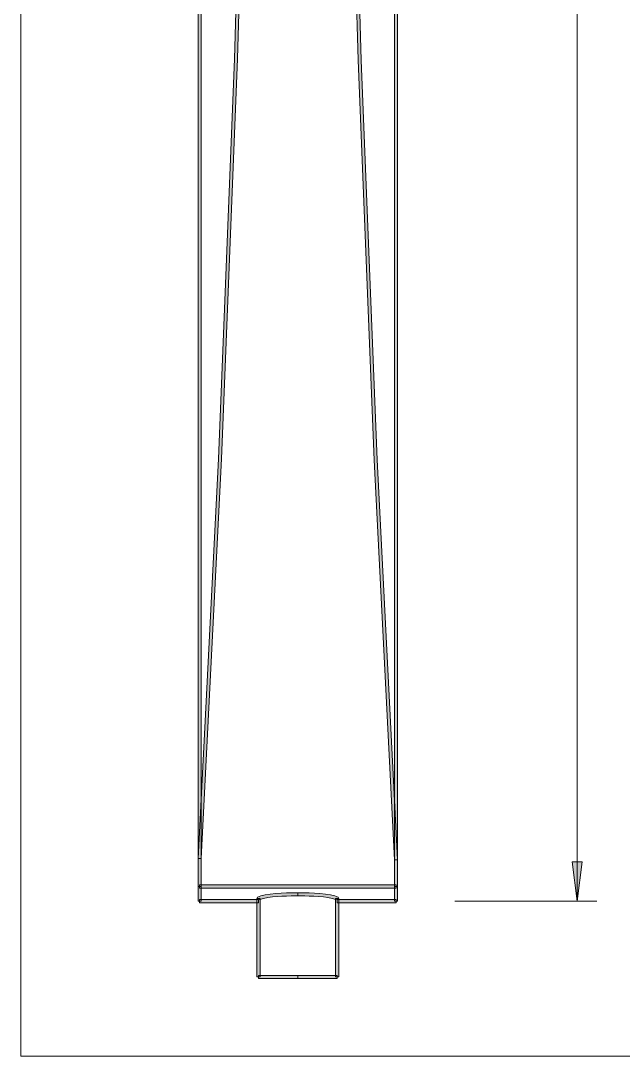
# Model space of a CAD drawing. Header units: inches. Extents: x -1525 to 612, y 0 to 1008.
# Drawn here: x -632 to -494, y 0 to 237.4 of the extents above; entities that cross this region are included whole.
import ezdxf

# ---------------------------------------------------------------- set-up
doc = ezdxf.new("R2010")
doc.units = ezdxf.units.IN
doc.header["$MEASUREMENT"] = 0
doc.layers.add('Layer 1', color=7, linetype='Continuous', lineweight=0)

# ---------------------------------------------------------------- blocks, each defined once
blk = doc.blocks.new('Block_2')
at = {"layer": 'Layer 1', "true_color": 0x000000, "transparency": 33554687}
h = blk.add_hatch(color=18, dxfattribs=at)
h.dxf.hatch_style = 2
h.paths.add_polyline_path([(-591.38, 45.36), (-590.66, 45.36), (-590.66, 962.64), (-591.38, 962.64)])
h = blk.add_hatch(color=18, dxfattribs=at)
h.dxf.hatch_style = 2
h.paths.add_polyline_path([(-590.66, 962.64), (-591.38, 962.64), (-586.7, 871.02), (-583.04, 779.28), (-580.4, 687.54), (-578.84, 595.8), (-578.36, 504), (-578.84, 412.2), (-580.4, 320.46), (-583.04, 228.72), (-586.7, 136.98), (-591.38, 45.36), (-590.66, 45.36), (-585.98, 136.98), (-582.32, 228.66), (-579.68, 320.4), (-578.12, 412.2), (-577.64, 504), (-578.12, 595.8), (-579.68, 687.6), (-582.32, 779.34), (-585.98, 871.02), (-590.66, 962.64)])
h = blk.add_hatch(color=18, dxfattribs=at)
h.dxf.hatch_style = 2
h.paths.add_polyline_path([(-546.38, 45.06), (-545.66, 45.12), (-550.34, 136.74), (-554, 228.42), (-556.64, 320.16), (-558.2, 411.96), (-558.68, 503.7), (-558.2, 595.5), (-556.64, 687.3), (-554, 779.04), (-550.34, 870.72), (-545.66, 962.34), (-546.38, 962.4), (-551.06, 870.72), (-554.72, 779.04), (-557.36, 687.3), (-558.92, 595.5), (-559.4, 503.7), (-558.92, 411.9), (-557.36, 320.16), (-554.72, 228.42), (-551.06, 136.68), (-546.38, 45.06)])
h = blk.add_hatch(color=18, dxfattribs=at)
h.dxf.hatch_style = 2
h.paths.add_polyline_path([(-546.38, 45.06), (-545.66, 45.06), (-545.66, 962.34), (-546.38, 962.34)])
h = blk.add_hatch(color=18, dxfattribs=at)
h.dxf.hatch_style = 2
h.paths.add_polyline_path([(-591.38, 38.94), (-590.66, 38.94), (-590.66, 45.36), (-591.38, 45.36)])
h = blk.add_hatch(color=18, dxfattribs=at)
h.dxf.hatch_style = 2
h.paths.add_polyline_path([(-546.38, 38.94), (-545.66, 38.94), (-545.66, 45.06), (-546.38, 45.06)])
blk.add_hatch(color=18, dxfattribs=at).paths.add_polyline_path([(-504.5, 44.58), (-504.5, 35.58), (-503.36, 44.58), (-505.7, 44.58), (-504.5, 35.58), (-504.5, 44.58)])
h = blk.add_hatch(color=18, dxfattribs=at)
h.dxf.hatch_style = 2
h.paths.add_polyline_path([(-591.38, 35.58), (-590.66, 35.58), (-590.66, 38.94), (-591.38, 38.94)])
h = blk.add_hatch(color=18, dxfattribs=at)
h.dxf.hatch_style = 2
h.paths.add_polyline_path([(-591.02, 38.58), (-546.02, 38.58), (-546.02, 39.3), (-591.02, 39.3)])
h = blk.add_hatch(color=18, dxfattribs=at)
h.dxf.hatch_style = 2
h.paths.add_polyline_path([(-546.38, 35.58), (-545.66, 35.58), (-545.66, 38.94), (-546.38, 38.94)])
h = blk.add_hatch(color=18, dxfattribs=at)
h.dxf.hatch_style = 2
h.paths.add_polyline_path([(-591.02, 35.22), (-577.52, 35.22), (-577.52, 35.94), (-591.02, 35.94)])
h = blk.add_hatch(color=18, dxfattribs=at)
h.dxf.hatch_style = 2
h.paths.add_polyline_path([(-577.88, 18.18), (-577.16, 18.18), (-577.16, 36.18), (-577.88, 36.18)])
h = blk.add_hatch(color=18, dxfattribs=at)
h.dxf.hatch_style = 2
edge = h.paths.add_edge_path()
edge.add_spline(control_points=[(-577.82, 36.3), (-577.82, 36.3), (-577.16, 36), (-577.16, 36), (-577.16, 36), (-577.16, 36.06), (-577.16, 36.06), (-577.16, 36.06), (-577.46, 36.24), (-577.46, 36.24), (-577.46, 36.24), (-577.28, 35.94), (-577.28, 35.94), (-577.28, 35.94), (-577.22, 35.94), (-577.22, 35.94), (-575.12, 36.71), (-571.43, 36.72), (-569.18, 36.78), (-569.18, 36.78), (-568.52, 36.78), (-568.52, 36.78), (-568.52, 36.78), (-568.52, 37.5), (-568.52, 37.5), (-568.52, 37.5), (-569.24, 37.5), (-569.24, 37.5), (-571.03, 37.48), (-576.18, 37.33), (-577.76, 36.48), (-577.76, 36.48), (-577.82, 36.3), (-577.82, 36.3)], knot_values=[0, 0, 0, 0, 1, 1, 1, 2, 2, 2, 3, 3, 3, 4, 4, 4, 5, 5, 5, 6, 6, 6, 7, 7, 7, 8, 8, 8, 9, 9, 9, 10, 10, 10, 11, 11, 11, 11], degree=3, periodic=0)
edge.add_line((-577.82, 36.3), (-577.82, 36.3))
h = blk.add_hatch(color=18, dxfattribs=at)
h.dxf.hatch_style = 2
edge = h.paths.add_edge_path()
edge.add_spline(control_points=[(-568.52, 37.5), (-568.52, 37.5), (-568.52, 36.78), (-568.52, 36.78), (-568.52, 36.78), (-567.8, 36.78), (-567.8, 36.78), (-565.61, 36.72), (-561.86, 36.7), (-559.82, 35.94), (-559.82, 35.94), (-559.76, 35.94), (-559.76, 35.94), (-559.76, 35.94), (-559.58, 36.24), (-559.58, 36.24), (-559.58, 36.24), (-559.88, 36.06), (-559.88, 36.06), (-559.88, 36.06), (-559.82, 36), (-559.82, 36), (-559.82, 36), (-559.22, 36.3), (-559.22, 36.3), (-559.22, 36.3), (-559.28, 36.48), (-559.28, 36.48), (-560.86, 37.33), (-566.01, 37.48), (-567.8, 37.5), (-567.8, 37.5), (-568.52, 37.5), (-568.52, 37.5)], knot_values=[0, 0, 0, 0, 1, 1, 1, 2, 2, 2, 3, 3, 3, 4, 4, 4, 5, 5, 5, 6, 6, 6, 7, 7, 7, 8, 8, 8, 9, 9, 9, 10, 10, 10, 11, 11, 11, 11], degree=3, periodic=0)
edge.add_line((-568.52, 37.5), (-568.52, 37.5))
h = blk.add_hatch(color=18, dxfattribs=at)
h.dxf.hatch_style = 2
h.paths.add_polyline_path([(-559.88, 18.18), (-559.16, 18.18), (-559.16, 36.18), (-559.88, 36.18)])
h = blk.add_hatch(color=18, dxfattribs=at)
h.dxf.hatch_style = 2
h.paths.add_polyline_path([(-559.52, 35.22), (-546.02, 35.22), (-546.02, 35.94), (-559.52, 35.94)])
h = blk.add_hatch(color=18, dxfattribs=at)
h.dxf.hatch_style = 2
h.paths.add_polyline_path([(-577.52, 17.82), (-568.52, 17.82), (-568.52, 18.54), (-577.52, 18.54)])
h = blk.add_hatch(color=18, dxfattribs=at)
h.dxf.hatch_style = 2
h.paths.add_polyline_path([(-568.52, 17.82), (-559.52, 17.82), (-559.52, 18.54), (-568.52, 18.54)])
at = {"layer": 'Layer 1', "color": 18, "lineweight": 9, "true_color": 0x000000}
for p, q in [((-504.5, 44.58), (-504.5, 471.06)), ((-532.58, 35.58), (-500, 35.58))]:
    blk.add_line(p, q, dxfattribs=at)
at = {"layer": 'Layer 1'}
for points in [[(-632, 1008), (-20, 1008), (-20, 0), (-632, 0)], [(-591.38, 45.36), (-590.66, 45.36), (-590.66, 962.64), (-591.38, 962.64)], [(-546.38, 45.06), (-545.66, 45.06), (-545.66, 962.34), (-546.38, 962.34)], [(-591.38, 38.94), (-590.66, 38.94), (-590.66, 45.36), (-591.38, 45.36)], [(-546.38, 38.94), (-545.66, 38.94), (-545.66, 45.06), (-546.38, 45.06)], [(-591.38, 35.58), (-590.66, 35.58), (-590.66, 38.94), (-591.38, 38.94)], [(-591.02, 38.58), (-546.02, 38.58), (-546.02, 39.3), (-591.02, 39.3)], [(-546.38, 35.58), (-545.66, 35.58), (-545.66, 38.94), (-546.38, 38.94)], [(-591.02, 35.22), (-577.52, 35.22), (-577.52, 35.94), (-591.02, 35.94)], [(-577.88, 18.18), (-577.16, 18.18), (-577.16, 36.18), (-577.88, 36.18)], [(-559.88, 18.18), (-559.16, 18.18), (-559.16, 36.18), (-559.88, 36.18)], [(-559.52, 35.22), (-546.02, 35.22), (-546.02, 35.94), (-559.52, 35.94)], [(-577.52, 17.82), (-568.52, 17.82), (-568.52, 18.54), (-577.52, 18.54)], [(-568.52, 17.82), (-559.52, 17.82), (-559.52, 18.54), (-568.52, 18.54)]]:
    blk.add_lwpolyline(points, close=True, dxfattribs=at)
at = {"layer": 'Layer 1', "color": 18, "lineweight": 9, "true_color": 0x000000}
for points in [[(-591.38, 45.36), (-590.66, 45.36), (-590.66, 962.64), (-591.38, 962.64)], [(-545.66, 962.34), (-546.38, 962.34), (-546.38, 45.06), (-545.66, 45.06)], [(-591.38, 38.94), (-590.66, 38.94), (-590.66, 45.36), (-591.38, 45.36)], [(-545.66, 45.06), (-546.38, 45.06), (-546.38, 38.94), (-545.66, 38.94)], [(-590.66, 38.94), (-591.38, 38.94), (-591.38, 35.58), (-590.66, 35.58)], [(-546.02, 39.3), (-591.02, 39.3), (-591.02, 38.58), (-546.02, 38.58)], [(-546.38, 35.58), (-545.66, 35.58), (-545.66, 38.94), (-546.38, 38.94)], [(-591.02, 35.22), (-577.52, 35.22), (-577.52, 35.94), (-591.02, 35.94)], [(-577.16, 36.18), (-577.88, 36.18), (-577.88, 18.18), (-577.16, 18.18)], [(-559.16, 36.18), (-559.88, 36.18), (-559.88, 18.18), (-559.16, 18.18)], [(-559.52, 35.22), (-546.02, 35.22), (-546.02, 35.94), (-559.52, 35.94)], [(-568.52, 18.54), (-577.52, 18.54), (-577.52, 17.82), (-568.52, 17.82)], [(-559.52, 18.54), (-568.52, 18.54), (-568.52, 17.82), (-559.52, 17.82)]]:
    blk.add_lwpolyline(points, close=True, dxfattribs=at)
at = {"layer": 'Layer 1'}
for points in [[(-590.66, 962.64), (-591.38, 962.64), (-586.7, 871.02), (-583.04, 779.28), (-580.4, 687.54), (-578.84, 595.8), (-578.36, 504), (-578.84, 412.2), (-580.4, 320.46), (-583.04, 228.72), (-586.7, 136.98), (-591.38, 45.36), (-590.66, 45.36), (-585.98, 136.98), (-582.32, 228.66), (-579.68, 320.4), (-578.12, 412.2), (-577.64, 504), (-578.12, 595.8), (-579.68, 687.6), (-582.32, 779.34), (-585.98, 871.02), (-590.66, 962.64)], [(-546.38, 45.06), (-545.66, 45.12), (-550.34, 136.74), (-554, 228.42), (-556.64, 320.16), (-558.2, 411.96), (-558.68, 503.7), (-558.2, 595.5), (-556.64, 687.3), (-554, 779.04), (-550.34, 870.72), (-545.66, 962.34), (-546.38, 962.4), (-551.06, 870.72), (-554.72, 779.04), (-557.36, 687.3), (-558.92, 595.5), (-559.4, 503.7), (-558.92, 411.9), (-557.36, 320.16), (-554.72, 228.42), (-551.06, 136.68), (-546.38, 45.06)], [(-504.5, 44.58), (-504.5, 35.58), (-503.36, 44.58), (-505.7, 44.58), (-504.5, 35.58), (-504.5, 44.58)]]:
    blk.add_lwpolyline(points, dxfattribs=at)
at = {"layer": 'Layer 1', "color": 18, "lineweight": 9, "true_color": 0x000000}
for points in [[(-590.66, 962.64), (-591.38, 962.64), (-586.7, 871.02), (-583.04, 779.28), (-580.4, 687.54), (-578.84, 595.8), (-578.36, 504), (-578.84, 412.2), (-580.4, 320.46), (-583.04, 228.72), (-586.7, 136.98), (-591.38, 45.36), (-590.66, 45.36), (-585.98, 136.98), (-582.32, 228.66), (-579.68, 320.4), (-578.12, 412.2), (-577.64, 504), (-578.12, 595.8), (-579.68, 687.6), (-582.32, 779.34), (-585.98, 871.02), (-590.66, 962.64)], [(-546.38, 45.06), (-545.66, 45.12), (-550.34, 136.74), (-554, 228.42), (-556.64, 320.16), (-558.2, 411.96), (-558.68, 503.7), (-558.2, 595.5), (-556.64, 687.3), (-554, 779.04), (-550.34, 870.72), (-545.66, 962.34), (-546.38, 962.4), (-551.06, 870.72), (-554.72, 779.04), (-557.36, 687.3), (-558.92, 595.5), (-559.4, 503.7), (-558.92, 411.9), (-557.36, 320.16), (-554.72, 228.42), (-551.06, 136.68), (-546.38, 45.06)], [(-504.5, 35.58), (-503.36, 44.58), (-505.7, 44.58), (-504.5, 35.58)]]:
    blk.add_lwpolyline(points, dxfattribs=at)
at = {"layer": 'Layer 1'}
for points in [[(-577.82, 36.3), (-577.82, 36.3), (-577.16, 36), (-577.16, 36), (-577.16, 36), (-577.16, 36.06), (-577.16, 36.06), (-577.16, 36.06), (-577.46, 36.24), (-577.46, 36.24), (-577.46, 36.24), (-577.28, 35.94), (-577.28, 35.94), (-577.28, 35.94), (-577.22, 35.94), (-577.22, 35.94), (-575.12, 36.71), (-571.43, 36.72), (-569.18, 36.78), (-569.18, 36.78), (-568.52, 36.78), (-568.52, 36.78), (-568.52, 36.78), (-568.52, 37.5), (-568.52, 37.5), (-568.52, 37.5), (-569.24, 37.5), (-569.24, 37.5), (-571.03, 37.48), (-576.18, 37.33), (-577.76, 36.48), (-577.76, 36.48), (-577.82, 36.3), (-577.82, 36.3)], [(-568.52, 37.5), (-568.52, 37.5), (-568.52, 36.78), (-568.52, 36.78), (-568.52, 36.78), (-567.8, 36.78), (-567.8, 36.78), (-565.61, 36.72), (-561.86, 36.7), (-559.82, 35.94), (-559.82, 35.94), (-559.76, 35.94), (-559.76, 35.94), (-559.76, 35.94), (-559.58, 36.24), (-559.58, 36.24), (-559.58, 36.24), (-559.88, 36.06), (-559.88, 36.06), (-559.88, 36.06), (-559.82, 36), (-559.82, 36), (-559.82, 36), (-559.22, 36.3), (-559.22, 36.3), (-559.22, 36.3), (-559.28, 36.48), (-559.28, 36.48), (-560.86, 37.33), (-566.01, 37.48), (-567.8, 37.5), (-567.8, 37.5), (-568.52, 37.5), (-568.52, 37.5)]]:
    blk.add_open_spline(points, degree=3, knots=[0, 0, 0, 0, 1, 1, 1, 2, 2, 2, 3, 3, 3, 4, 4, 4, 5, 5, 5, 6, 6, 6, 7, 7, 7, 8, 8, 8, 9, 9, 9, 10, 10, 10, 11, 11, 11, 11], dxfattribs=at)
at = {"layer": 'Layer 1', "color": 18, "lineweight": 9, "true_color": 0x000000}
for points in [[(-577.82, 36.3), (-577.82, 36.3), (-577.16, 36), (-577.16, 36), (-577.16, 36), (-577.16, 36.06), (-577.16, 36.06), (-577.16, 36.06), (-577.46, 36.24), (-577.46, 36.24), (-577.46, 36.24), (-577.28, 35.94), (-577.28, 35.94), (-577.28, 35.94), (-577.22, 35.94), (-577.22, 35.94), (-575.12, 36.71), (-571.43, 36.72), (-569.18, 36.78), (-569.18, 36.78), (-568.52, 36.78), (-568.52, 36.78), (-568.52, 36.78), (-568.52, 37.5), (-568.52, 37.5), (-568.52, 37.5), (-569.24, 37.5), (-569.24, 37.5), (-571.03, 37.48), (-576.18, 37.33), (-577.76, 36.48), (-577.76, 36.48), (-577.82, 36.3), (-577.82, 36.3)], [(-568.52, 37.5), (-568.52, 37.5), (-568.52, 36.78), (-568.52, 36.78), (-568.52, 36.78), (-567.8, 36.78), (-567.8, 36.78), (-565.61, 36.72), (-561.86, 36.7), (-559.82, 35.94), (-559.82, 35.94), (-559.76, 35.94), (-559.76, 35.94), (-559.76, 35.94), (-559.58, 36.24), (-559.58, 36.24), (-559.58, 36.24), (-559.88, 36.06), (-559.88, 36.06), (-559.88, 36.06), (-559.82, 36), (-559.82, 36), (-559.82, 36), (-559.22, 36.3), (-559.22, 36.3), (-559.22, 36.3), (-559.28, 36.48), (-559.28, 36.48), (-560.86, 37.33), (-566.01, 37.48), (-567.8, 37.5), (-567.8, 37.5), (-568.52, 37.5), (-568.52, 37.5)]]:
    blk.add_open_spline(points, degree=3, knots=[0, 0, 0, 0, 1, 1, 1, 2, 2, 2, 3, 3, 3, 4, 4, 4, 5, 5, 5, 6, 6, 6, 7, 7, 7, 8, 8, 8, 9, 9, 9, 10, 10, 10, 11, 11, 11, 11], dxfattribs=at)
blk = doc.blocks.new('Block_1')
at = {"layer": 'Layer 1'}
blk.add_blockref('Block_2', (0, 0), dxfattribs=at)

msp = doc.modelspace()

# ---------------------------------------------------------------- block references
at = {"layer": 'Layer 1'}
msp.add_blockref('Block_1', (0, 0), dxfattribs=at)

doc.saveas('drawing.dxf')
